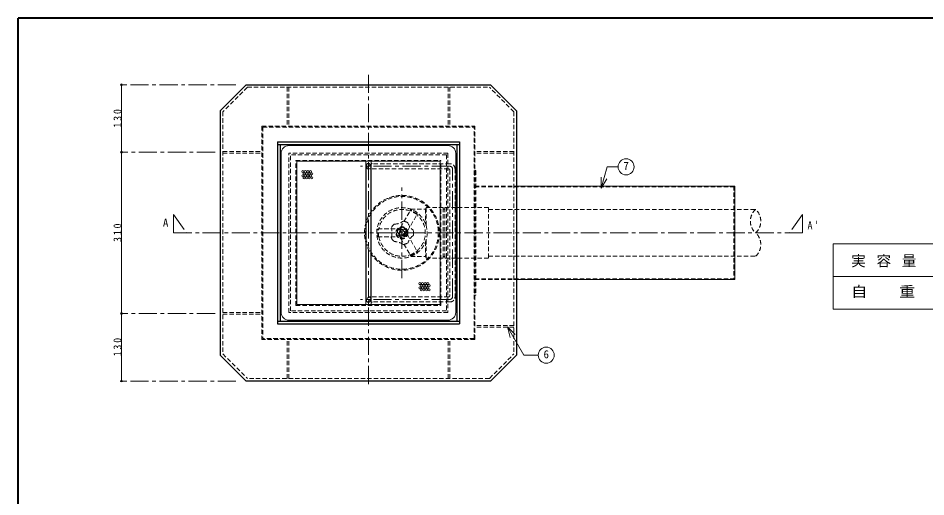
# Model space of a CAD drawing. Units: millimetres at full size, sheet at 1:7. Extents: x -1450 to 1385, y -937 to 1030.
# Drawn here: x -1450 to 297, y 110 to 1030 of the extents above; entities that cross this region are included whole.
import ezdxf
from ezdxf.enums import TextEntityAlignment as Align

# ---------------------------------------------------------------- set-up
doc = ezdxf.new("R2010")
doc.units = ezdxf.units.MM
doc.header["$LTSCALE"] = 7
doc.header["$PDMODE"] = 32
doc.header["$PDSIZE"] = 3.5
doc.linetypes.add('CHAIN1', pattern=[8, 5, -1, 1, -1])
doc.linetypes.add('DASHED1', pattern=[1.8, 1.2, -0.6])
doc.layers.add('0-0_ﾚｲﾔ1', color=4, linetype='Continuous', lineweight=9)
doc.styles.add('ＭＳ ゴシック', font='')
doc.styles.get('ＭＳ ゴシック').set_extended_font_data('MS Gothic')

msp = doc.modelspace()

# ---------------------------------------------------------------- linework, layer by layer
at = {"layer": '0-0_ﾚｲﾔ1', "color": 1, "lineweight": 40}
for p in [(-1449.745, -936.545), (1385.255, 1030.455)]:
    msp.add_line(p, (-1449.745, 1030.455), dxfattribs=at)
at = {"layer": '0-0_ﾚｲﾔ1', "linetype": 'CHAIN1'}
for p, q in [((-775.745, 326.573), (-775.745, 926.597)), ((-1030.745, 902.455), (-1250.745, 902.455)), ((-1070.745, 772.455), (-1250.745, 772.455)), ((-619.037, 745.455), (-790.745, 745.455)), ((-614.037, 494.455), (-614.037, 740.455)), ((-711.245, 530.455), (-711.245, 704.455)), ((-1150.745, 652.455), (-1125.745, 617.455)), ((-1150.745, 617.455), (-1150.745, 652.455)), ((59.255, 652.455), (34.255, 617.455)), ((59.255, 617.455), (59.255, 652.455)), ((-1150.745, 617.455), (59.255, 617.455)), ((-619.037, 489.455), (-790.745, 489.455)), ((-1070.745, 462.455), (-1250.745, 462.455)), ((-1030.745, 332.455), (-1250.745, 332.455))]:
    msp.add_line(p, q, dxfattribs=at)
at = {"layer": '0-0_ﾚｲﾔ1'}
for p, q in [((-1250.745, 902.455), (-1250.745, 772.455)), ((-1250.745, 772.455), (-1250.745, 462.455)), ((-490.745, 707.455), (-70.745, 707.455)), ((-70.745, 707.455), (-70.745, 527.455)), ((-490.745, 527.455), (-70.745, 527.455)), ((-1250.745, 462.455), (-1250.745, 332.455))]:
    msp.add_line(p, q, dxfattribs=at)
at = {"layer": '0-0_ﾚｲﾔ1', "color": 5, "lineweight": 25}
for p, q in [((-1010.745, 902.455), (-1060.745, 852.455)), ((-1010.745, 902.455), (-540.745, 902.455)), ((-490.745, 852.455), (-540.745, 902.455)), ((-1060.745, 852.455), (-1060.745, 382.455)), ((-490.745, 852.455), (-490.745, 382.455)), ((-950.745, 792.455), (-600.745, 792.455)), ((-950.745, 787.455), (-600.745, 787.455)), ((-945.745, 787.455), (-945.745, 447.455)), ((-605.745, 787.455), (-605.745, 447.455)), ((-600.745, 792.455), (-600.745, 442.455)), ((-780.745, 745.455), (-780.745, 489.455)), ((-770.745, 489.455), (-770.745, 745.455)), ((-950.745, 447.455), (-600.745, 447.455)), ((-1060.745, 382.455), (-1010.745, 332.455)), ((-540.745, 332.455), (-490.745, 382.455)), ((-540.745, 332.455), (-1010.745, 332.455))]:
    msp.add_line(p, q, dxfattribs=at)
at = {"layer": '0-0_ﾚｲﾔ1', "linetype": 'DASHED1'}
for p, q in [((-1008.674, 897.455), (-1055.745, 850.383)), ((-1008.674, 897.455), (-542.816, 897.455)), ((-932.345, 897.455), (-932.345, 822.455)), ((-929.145, 897.455), (-929.145, 822.455)), ((-622.345, 897.455), (-622.345, 822.455)), ((-619.145, 897.455), (-619.145, 822.455)), ((-495.745, 850.383), (-542.816, 897.455)), ((-1055.745, 850.383), (-1055.745, 384.526)), ((-495.745, 850.383), (-495.745, 384.526)), ((-980.745, 822.455), (-570.745, 822.455)), ((-980.745, 822.455), (-980.745, 412.455)), ((-570.745, 412.455), (-570.745, 822.455)), ((-979.145, 820.855), (-572.345, 820.855)), ((-979.145, 820.855), (-979.145, 414.055)), ((-572.345, 414.055), (-572.345, 820.855)), ((-1055.745, 774.055), (-980.745, 774.055)), ((-1055.745, 770.855), (-980.745, 770.855)), ((-622.745, 770.455), (-928.745, 770.455)), ((-622.745, 770.455), (-622.745, 464.455)), ((-495.745, 774.055), (-570.745, 774.055)), ((-495.745, 770.855), (-570.745, 770.855)), ((-915.245, 756.955), (-636.245, 756.955)), ((-915.245, 477.955), (-915.245, 756.955)), ((-621.537, 740.455), (-770.745, 740.455)), ((-619.037, 750.455), (-768.245, 750.455)), ((-619.037, 737.955), (-619.037, 496.955)), ((-609.037, 740.455), (-609.037, 494.455)), ((-570.745, 737.455), (-569.145, 737.455)), ((-569.145, 737.455), (-569.145, 497.455)), ((-570.745, 707.455), (-490.745, 707.455)), ((-570.745, 705.855), (-72.345, 705.855)), ((-72.345, 707.455), (-72.345, 527.455)), ((-631.745, 665.955), (-664.745, 665.955)), ((-664.745, 665.955), (-664.745, 631.239)), ((-631.745, 665.955), (-631.745, 568.955)), ((-628.745, 665.955), (-628.745, 568.955)), ((-628.745, 665.955), (-544.745, 665.955)), ((-544.745, 665.955), (-544.745, 568.955)), ((-713.615, 628.349), (-694.49, 661.475)), ((-700.625, 620.849), (-681.5, 653.975)), ((-682.25, 652.676), (-695.24, 660.176)), ((-681.5, 653.975), (-694.49, 661.475)), ((-694.452, 662.955), (-665.745, 662.955)), ((-631.745, 662.955), (-628.745, 662.955)), ((-544.745, 662.455), (-30.745, 662.455)), ((-757.745, 624.955), (-719.495, 624.955)), ((-757.745, 609.955), (-757.745, 624.955)), ((-756.245, 609.955), (-756.245, 624.955)), ((-711.245, 626.981), (-719.495, 622.218)), ((-719.495, 624.955), (-719.495, 609.955)), ((-711.245, 607.928), (-719.495, 612.691)), ((-700.625, 620.849), (-713.615, 628.349)), ((-700.625, 614.06), (-713.615, 606.56)), ((-702.995, 622.218), (-702.995, 612.691)), ((-700.625, 614.06), (-681.5, 580.934)), ((-757.745, 609.955), (-719.495, 609.955)), ((-713.615, 606.56), (-694.49, 573.434)), ((-665.745, 600.662), (-665.745, 571.955)), ((-664.745, 603.67), (-664.745, 568.955)), ((-695.24, 574.733), (-682.25, 582.233)), ((-694.49, 573.434), (-681.5, 580.934)), ((-694.452, 571.955), (-665.745, 571.955)), ((-665.745, 571.955), (-664.745, 568.955)), ((-631.745, 568.955), (-664.745, 568.955)), ((-631.745, 571.955), (-628.745, 571.955)), ((-544.745, 568.955), (-628.745, 568.955)), ((-544.745, 572.455), (-30.745, 572.455)), ((-570.745, 529.055), (-72.345, 529.055)), ((-570.745, 527.455), (-490.745, 527.455)), ((-621.537, 494.455), (-770.745, 494.455)), ((-570.745, 497.455), (-569.145, 497.455)), ((-619.037, 484.455), (-768.245, 484.455)), ((-1055.745, 464.055), (-980.745, 464.055)), ((-1055.745, 460.855), (-980.745, 460.855)), ((-495.745, 439.055), (-570.745, 439.055)), ((-495.745, 435.855), (-570.745, 435.855)), ((-570.745, 412.455), (-980.745, 412.455)), ((-572.345, 414.055), (-979.145, 414.055)), ((-932.345, 337.455), (-932.345, 412.455)), ((-929.145, 337.455), (-929.145, 412.455)), ((-622.345, 337.455), (-622.345, 412.455)), ((-619.145, 337.455), (-619.145, 412.455)), ((-1055.745, 384.526), (-1008.674, 337.455)), ((-542.816, 337.455), (-495.745, 384.526)), ((-542.816, 337.455), (-1008.674, 337.455))]:
    msp.add_line(p, q, dxfattribs=at)
at = {"layer": '0-0_ﾚｲﾔ1', "color": 7, "lineweight": 18}
for p, q in [((-943.745, 464.455), (-943.745, 770.455)), ((-622.745, 785.455), (-928.745, 785.455)), ((-607.745, 464.455), (-607.745, 770.455)), ((-913.745, 755.455), (-637.745, 755.455)), ((-913.745, 479.455), (-913.745, 755.455)), ((-780.745, 745.455), (-780.745, 755.455)), ((-770.745, 745.455), (-770.745, 755.455)), ((-637.745, 479.455), (-637.745, 755.455)), ((-327.642, 703.323), (-316.62, 744.456)), ((-295.35, 744.456), (-316.62, 744.456)), ((-327.642, 703.323), (-327.642, 724.323)), ((-327.642, 703.323), (-317.142, 721.509)), ((-780.745, 489.455), (-780.745, 479.455)), ((-770.745, 489.455), (-770.745, 479.455)), ((-913.745, 479.455), (-637.745, 479.455)), ((-622.745, 449.455), (-928.745, 449.455)), ((-508.208, 436.645), (-493.359, 421.795)), ((-508.208, 436.645), (-502.773, 416.36)), ((-508.208, 436.645), (-476.754, 382.165)), ((-448.915, 382.165), (-476.754, 382.165))]:
    msp.add_line(p, q, dxfattribs=at)
at = {"layer": '0-0_ﾚｲﾔ1', "color": 7, "linetype": 'DASHED1', "lineweight": 18}
for p, q in [((-925.745, 467.455), (-925.745, 767.455)), ((-625.745, 767.455), (-925.745, 767.455)), ((-625.745, 767.455), (-625.745, 467.455)), ((-625.745, 467.455), (-925.745, 467.455))]:
    msp.add_line(p, q, dxfattribs=at)
at = {"layer": '0-0_ﾚｲﾔ1', "color": 3, "lineweight": 18}
for p, q in [((118.255, 470.455), (118.255, 596.455)), ((118.255, 596.455), (503.255, 596.455)), ((118.255, 533.455), (503.255, 533.455)), ((118.255, 470.455), (503.255, 470.455))]:
    msp.add_line(p, q, dxfattribs=at)
at = {"layer": '0-0_ﾚｲﾔ1', "color": 5, "lineweight": 25}
msp.add_lwpolyline([(-950.745, 792.455), (-950.745, 442.455), (-600.745, 442.455)], dxfattribs=at)
at = {"layer": '0-0_ﾚｲﾔ1', "linetype": 'DASHED1'}
for points in [[(-622.745, 464.455), (-928.745, 464.455), (-928.745, 770.455)], [(-915.245, 477.955), (-636.245, 477.955), (-636.245, 756.955)], [(-664.745, 665.955), (-665.745, 662.955), (-665.745, 634.247)]]:
    msp.add_lwpolyline(points, dxfattribs=at)
at = {"layer": '0-0_ﾚｲﾔ1', "color": 7, "lineweight": 18}
for centre in [(-279.95, 744.456), (-433.515, 382.165)]:
    msp.add_circle(centre, 15.4, dxfattribs=at)
at = {"layer": '0-0_ﾚｲﾔ1'}
for centre in [(-902.131, 735.133), (-897.131, 735.133), (-892.131, 735.133), (-887.131, 735.133), (-902.131, 727.133), (-899.631, 731.133), (-899.631, 723.133), (-897.131, 727.133), (-894.631, 731.133), (-894.631, 723.133), (-892.131, 727.133), (-889.631, 731.133), (-889.631, 723.133), (-887.131, 727.133), (-884.631, 731.133), (-884.631, 723.133), (-676.618, 519.824), (-676.618, 511.824), (-674.118, 515.824), (-674.118, 507.824), (-671.618, 519.824), (-671.618, 511.824), (-669.118, 515.824), (-669.118, 507.824), (-666.618, 519.824), (-666.618, 511.824), (-664.118, 515.824), (-664.118, 507.824), (-661.618, 519.824), (-661.618, 511.824), (-659.118, 515.824), (-659.118, 507.824)]:
    msp.add_circle(centre, 2, dxfattribs=at)
at = {"layer": '0-0_ﾚｲﾔ1', "linetype": 'DASHED1'}
for radius in [72, 70, 48.5, 11.5, 10.5, 6.5, 5, 4]:
    msp.add_circle((-711.245, 617.455), radius, dxfattribs=at)
at = {"layer": '0-0_ﾚｲﾔ1', "color": 7, "lineweight": 18}
for centre, start, end in [((-928.745, 770.455), 90, 180), ((-622.745, 770.455), 0, 90), ((-928.745, 464.455), 180, 270), ((-622.745, 464.455), 270, 0)]:
    msp.add_arc(centre, 15, start, end, dxfattribs=at)
at = {"layer": '0-0_ﾚｲﾔ1', "linetype": 'DASHED1'}
for centre, radius, start, end in [((-768.245, 752.955), 2.5, 180, 270), ((-770.745, 750.455), 10, 180, 270), ((-621.537, 737.955), 2.5, 0, 90), ((-619.037, 740.455), 10, 0, 90), ((-711.245, 617.455), 45, 69.59407, 170.40593), ((-711.245, 617.455), 45, 309.59407, 50.40593), ((-10.433, 639.955), 30.312, 132.07502, 227.92498), ((-51.058, 639.955), 30.312, 312.07502, 47.92498), ((-711.245, 617.455), 22.5, 131.57818, 156.42182), ((-725.953, 662.719), 28.434, 269.5473, 306.4527), ((-711.245, 617.455), 22.5, 59.57818, 84.42182), ((-672.741, 645.429), 28.434, 197.5473, 234.4527), ((-758.839, 617.455), 28.434, 341.5473, 18.4527), ((-672.741, 589.48), 28.434, 125.5473, 162.4527), ((-711.245, 617.455), 22.5, 347.57818, 12.42182), ((-51.058, 594.955), 30.312, 312.07502, 47.92498), ((-711.245, 617.455), 45, 189.59407, 290.40593), ((-711.245, 617.455), 22.5, 203.57818, 228.42182), ((-725.953, 572.19), 28.434, 53.5473, 90.4527), ((-711.245, 617.455), 22.5, 275.57818, 300.42182), ((-770.745, 484.455), 10, 90, 180), ((-621.537, 496.955), 2.5, 270, 0), ((-619.037, 494.455), 10, 270, 0), ((-768.245, 481.955), 2.5, 90, 180)]:
    msp.add_arc(centre, radius, start, end, dxfattribs=at)
at = {"layer": '0-0_ﾚｲﾔ1', "color": 5, "lineweight": 25}
for centre, start, end in [((-775.745, 745.455), 0, 180), ((-775.745, 489.455), 180, 0)]:
    msp.add_arc(centre, 5, start, end, dxfattribs=at)
at = {"layer": '0-0_ﾚｲﾔ1', "color": 7, "linetype": 'DASHED1', "lineweight": 18}
for centre, start, end in [((-775.745, 745.455), 180, 0), ((-775.745, 489.455), 0, 180)]:
    msp.add_arc(centre, 5, start, end, dxfattribs=at)
at = {"layer": '0-0_ﾚｲﾔ1', "linetype": 'CHAIN1'}
for centre, start, end in [((-770.745, 750.455), 180, 270), ((-619.037, 740.455), 0, 90), ((-770.745, 484.455), 90, 180), ((-619.037, 494.455), 270, 0)]:
    msp.add_arc(centre, 5, start, end, dxfattribs=at)
at = {"layer": '0-0_ﾚｲﾔ1'}
for p in [(-1250.745, 902.455), (-1250.745, 772.455), (-1250.745, 462.455), (-1250.745, 332.455)]:
    msp.add_point(p, dxfattribs=at)

# ---------------------------------------------------------------- texts
at = {"layer": '0-0_ﾚｲﾔ1', "color": 7, "style": 'ＭＳ ゴシック'}
for s, p in [('7', (-285.2, 733.956)), ('A', (-1171.245, 624.455)), ('6', (-438.765, 371.665))]:
    msp.add_text(s, height=15.4, dxfattribs=at).set_placement(p, align=Align.BOTTOM_LEFT)
at = {"layer": '0-0_ﾚｲﾔ1', "color": 7, "style": 'ＭＳ ゴシック', "width": 1.1}
msp.add_text('自\u3000\u3000重', height=20.53, dxfattribs=at).set_placement((153.255, 487.955), align=Align.BOTTOM_LEFT)
at = {"layer": '0-0_ﾚｲﾔ1', "color": 7, "char_height": 15.4, "attachment_point": 7, "rotation": 90, "style": 'ＭＳ ゴシック'}
for s, insert in [('\\T1.38;\\W0.9;130', (-1250.745, 819.955)), ('\\T1.38;\\W0.9;310', (-1250.745, 599.955)), ('\\T1.38;\\W0.9;130', (-1250.745, 379.955))]:
    msp.add_mtext(s, dxfattribs=dict(at, insert=insert))
at = {"layer": '0-0_ﾚｲﾔ1', "color": 7, "attachment_point": 7, "style": 'ＭＳ ゴシック'}
for s, insert, char_height in [("\\T1.36;\\W0.9;A'", (69.255, 624.455), 15.4), ('\\T1.16;実\\~容\\~量', (153.255, 550.955), 20.53)]:
    msp.add_mtext(s, dxfattribs=dict(at, insert=insert, char_height=char_height))

doc.saveas('drawing.dxf')
